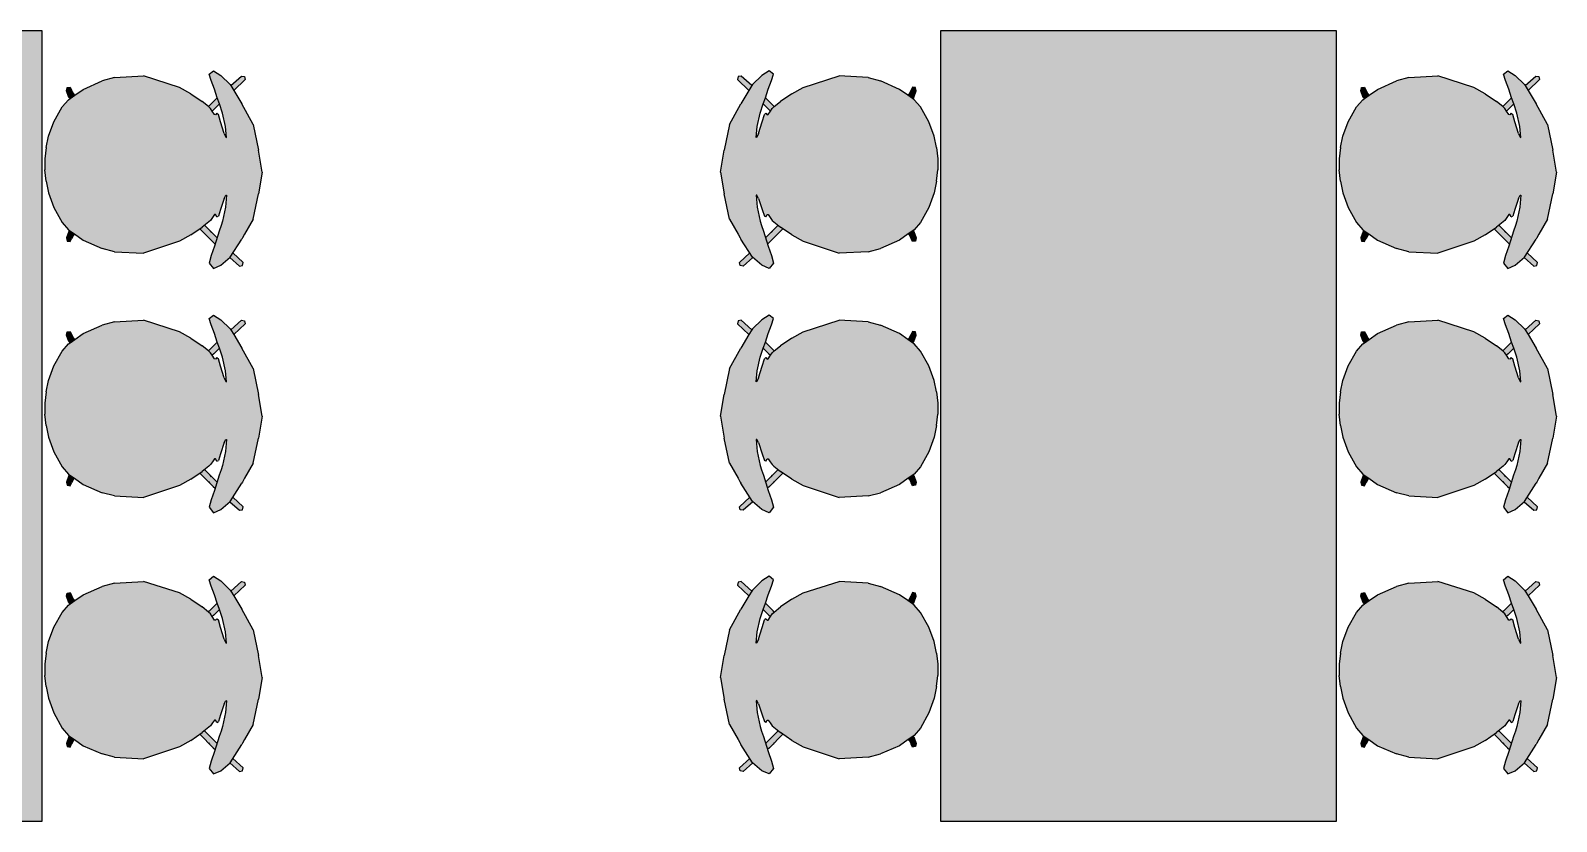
# Model space of a CAD drawing. Header units: centimetres. Extents: x 0 to 1814864, y -139216 to 99734.
# Drawn here: x 907312.1 to 907698.1, y 10216.1 to 10416.1 of the extents above; entities that cross this region are included whole.
import ezdxf

# ---------------------------------------------------------------- set-up
doc = ezdxf.new("R2010")
doc.units = ezdxf.units.CM
doc.header["$LTSCALE"] = 4
for name, color, linetype in [('AIT-AUX-03', 2, 'Continuous'), ('AIT-LAY-HTC', 254, 'Continuous'), ('AIT-LAY-MOB', 2, 'Continuous')]:
    doc.layers.add(name, color=color, linetype=linetype)

# ---------------------------------------------------------------- blocks, each defined once
blk = doc.blocks.new('TDS-190MTOP')
at = {"layer": 'AIT-LAY-HTC'}
blk.add_hatch(color=256, dxfattribs=at).paths.add_polyline_path([(-190, 94.93), (-190, 0), (0, 0), (0, 94.93)])
at = {"linetype": 'Continuous'}
for p, q in [((-190, 0), (-190, 94.93)), ((-190, 94.93), (0, 94.93)), ((0, 94.93), (0, 0)), ((0, 0), (-190, 0))]:
    blk.add_line(p, q, dxfattribs=at)
blk = doc.blocks.new('cadeira formiga')
at = {"layer": 'AIT-LAY-HTC'}
h = blk.add_hatch(color=7, dxfattribs=at)
h.set_gradient(color1=(255, 255, 255), color2=(237, 228, 202), rotation=45, tint=1, name='INVSPHERICAL')
h.paths.add_polyline_path([(0.1474, -0.2145), (0.179, -0.2231), (0.254, -0.2276), (0.3464, -0.1978), (0.3759, -0.1815), (0.4048, -0.1618), (0.4209, -0.1485), (0.4266, -0.1439), (0.4307, -0.1372), (0.4364, -0.128), (0.4387, -0.1274), (0.4429, -0.1316), (0.4464, -0.1282), (0.4519, -0.1093), (0.4615, -0.0792), (0.4655, -0.0698), (0.4673, -0.069), (0.4648, -0.0975), (0.4573, -0.132), (0.4491, -0.1556), (0.4438, -0.1711), (0.4362, -0.1931), (0.4276, -0.2154), (0.4232, -0.2319), (0.4336, -0.2405), (0.453, -0.2287), (0.4769, -0.2053), (0.4785, -0.2025), (0.4859, -0.1904), (0.5068, -0.1559), (0.5358, -0.1029), (0.5499, -0.0367), (0.5591, 0.0197), (0.5499, 0.0758), (0.5358, 0.1407), (0.514, 0.1793), (0.5087, 0.1888), (0.5068, 0.1921), (0.4769, 0.2388), (0.453, 0.2595), (0.4336, 0.2677), (0.4232, 0.2537), (0.4276, 0.2346), (0.4362, 0.2102), (0.4489, 0.1716), (0.4536, 0.1574), (0.4573, 0.1461), (0.4648, 0.1101), (0.4673, 0.0795), (0.4655, 0.0791), (0.4615, 0.0874), (0.4519, 0.116), (0.4464, 0.1331), (0.4429, 0.1351), (0.4387, 0.1292), (0.4364, 0.1292), (0.4315, 0.1366), (0.4266, 0.144), (0.4217, 0.1479), (0.4048, 0.1616), (0.3759, 0.1814), (0.3464, 0.1979), (0.254, 0.2286), (0.179, 0.2246), (0.1474, 0.2164), (0.0989, 0.1951), (0.0759, 0.1791), (0.0635, 0.1705), (0.0608, 0.1686), (0.0448, 0.1497), (0.0234, 0.1109), (0.0097, 0.0731), (0.0031, 0.0433), (0, 0.0143), (0, -0.0143), (0.0031, -0.0431), (0.0097, -0.0726), (0.0234, -0.1097), (0.0448, -0.1476), (0.0608, -0.1663), (0.0653, -0.1694), (0.0775, -0.1779), (0.0989, -0.1928)])
h = blk.add_hatch(color=7, dxfattribs=at)
h.set_gradient(color1=(255, 255, 255), color2=(214, 214, 214), tint=1, name='INVSPHERICAL')
h.paths.add_polyline_path([(0.4431, 0.1892), (0.4379, 0.2049), (0.4332, 0.2004), (0.3986, 0.1659), (0.4048, 0.1616), (0.4107, 0.1568)])
h.paths.add_polyline_path([(0.4761, 0.2394), (0.4769, 0.2388), (0.4839, 0.2278), (0.5101, 0.2523), (0.5088, 0.2602), (0.5008, 0.2616)])
h.paths.add_polyline_path([(0.4385, -0.1661), (0.4438, -0.1711), (0.4491, -0.1556), (0.4344, -0.1409), (0.4307, -0.1372), (0.4266, -0.1439), (0.4209, -0.1485), (0.4238, -0.1514)])
h.paths.add_polyline_path([(0.5061, -0.2272), (0.514, -0.2259), (0.5153, -0.218), (0.4859, -0.1904), (0.4785, -0.2025)])
h = blk.add_hatch(color=7, dxfattribs=at)
h.set_gradient(color1=(255, 255, 255), color2=(214, 214, 214), tint=1, name='INVSPHERICAL')
h.paths.add_polyline_path([(0.0733, 0.1819), (0.069, 0.1912), (0.0689, 0.1913), (0.0652, 0.1985), (0.0651, 0.1985), (0.0571, 0.1973), (0.0572, 0.1972), (0.0559, 0.1892), (0.0619, 0.1723), (0.0635, 0.1705), (0.0759, 0.1791)])
h = blk.add_hatch(color=7, dxfattribs=at)
h.set_gradient(color1=(255, 255, 255), color2=(214, 214, 214), tint=1, name='INVSPHERICAL')
h.paths.add_polyline_path([(0.0733, -0.1819), (0.0772, -0.1777), (0.0653, -0.1694), (0.0648, -0.1691), (0.0619, -0.1723), (0.0559, -0.1892), (0.0572, -0.1973), (0.0652, -0.1985), (0.0689, -0.1913), (0.069, -0.1912)])
for p, q in [((0.4232, 0.2537), (0.4336, 0.2677)), ((0.4276, 0.2346), (0.4232, 0.2537)), ((0.4336, 0.2677), (0.453, 0.2595)), ((0.453, 0.2595), (0.4769, 0.2388)), ((0.4761, 0.2394), (0.5008, 0.2616)), ((0.4769, 0.2388), (0.5068, 0.1921)), ((0.4839, 0.2278), (0.5101, 0.2523)), ((0.5008, 0.2616), (0.5087, 0.2602)), ((0.5087, 0.2602), (0.5088, 0.2602)), ((0.5088, 0.2602), (0.5101, 0.2524)), ((0.5101, 0.2524), (0.5101, 0.2523)), ((0.0559, 0.1892), (0.0572, 0.1972)), ((0.0571, 0.1973), (0.0651, 0.1985)), ((0.0572, 0.1972), (0.0571, 0.1973)), ((0.0651, 0.1985), (0.0652, 0.1985)), ((0.0652, 0.1985), (0.0689, 0.1913)), ((0.0989, 0.1951), (0.1474, 0.2164)), ((0.179, 0.2246), (0.1474, 0.2164)), ((0.179, 0.2246), (0.254, 0.2286)), ((0.3464, 0.1979), (0.254, 0.2286)), ((0.3759, 0.1814), (0.3464, 0.1979)), ((0.3986, 0.1659), (0.4332, 0.2004)), ((0.4362, 0.2102), (0.4276, 0.2346)), ((0.4332, 0.2004), (0.4379, 0.2049)), ((0.4489, 0.1716), (0.4362, 0.2102)), ((0.0448, 0.1497), (0.0608, 0.1686)), ((0.0619, 0.1723), (0.0559, 0.1892)), ((0.0608, 0.1686), (0.0635, 0.1705)), ((0.0635, 0.1705), (0.0619, 0.1723)), ((0.0635, 0.1705), (0.0759, 0.1791)), ((0.0689, 0.1913), (0.069, 0.1912)), ((0.0733, 0.1819), (0.069, 0.1912)), ((0.0733, 0.1819), (0.0724, 0.1828)), ((0.0759, 0.1791), (0.0733, 0.1819)), ((0.0759, 0.1791), (0.0989, 0.1951)), ((0.3759, 0.1814), (0.4048, 0.1616)), ((0.4217, 0.1479), (0.4048, 0.1616)), ((0.4107, 0.1568), (0.4431, 0.1892)), ((0.4209, 0.1879), (0.4238, 0.1908)), ((0.4291, 0.1752), (0.4255, 0.1716)), ((0.4536, 0.1574), (0.4489, 0.1716)), ((0.4573, 0.1461), (0.4536, 0.1574)), ((0.5087, 0.1888), (0.5068, 0.1921)), ((0.514, 0.1793), (0.5087, 0.1888)), ((0.5358, 0.1407), (0.514, 0.1793)), ((0.0234, 0.1109), (0.0448, 0.1497)), ((0.4266, 0.144), (0.4217, 0.1479)), ((0.4315, 0.1366), (0.4266, 0.144)), ((0.4364, 0.1292), (0.4315, 0.1366)), ((0.4387, 0.1292), (0.4364, 0.1292)), ((0.4429, 0.1351), (0.4387, 0.1292)), ((0.4429, 0.1351), (0.4464, 0.1331)), ((0.4519, 0.116), (0.4464, 0.1331)), ((0.4648, 0.1101), (0.4573, 0.1461)), ((0.5358, 0.1407), (0.5499, 0.0758)), ((0.0097, 0.0731), (0.0234, 0.1109)), ((0.4615, 0.0874), (0.4519, 0.116)), ((0.4615, 0.0874), (0.4655, 0.0791)), ((0.4673, 0.0795), (0.4648, 0.1101)), ((0.4655, 0.0791), (0.4673, 0.0795)), ((0.0031, 0.0433), (0, 0.0143)), ((0.0031, 0.0433), (0.0097, 0.0731)), ((0.5591, 0.0197), (0.5499, 0.0758)), ((0, -0.0143), (0, 0.0143)), ((0.5591, 0.0197), (0.5499, -0.0367)), ((0.0031, -0.0431), (0, -0.0143)), ((0.5358, -0.1029), (0.5499, -0.0367)), ((0.0031, -0.0431), (0.0097, -0.0726)), ((0.0097, -0.0726), (0.0234, -0.1097)), ((0.4615, -0.0792), (0.4655, -0.0698)), ((0.4673, -0.069), (0.4648, -0.0975)), ((0.4655, -0.0698), (0.4673, -0.069)), ((0.0234, -0.1097), (0.0448, -0.1476)), ((0.4519, -0.1093), (0.4464, -0.1282)), ((0.4615, -0.0792), (0.4519, -0.1093)), ((0.4648, -0.0975), (0.4573, -0.132)), ((0.5358, -0.1029), (0.5068, -0.1559)), ((0.0448, -0.1476), (0.0608, -0.1663)), ((0.4209, -0.1485), (0.4048, -0.1618)), ((0.4266, -0.1439), (0.4209, -0.1485)), ((0.4209, -0.1485), (0.4238, -0.1514)), ((0.4238, -0.1514), (0.4385, -0.1661)), ((0.4307, -0.1372), (0.4266, -0.1439)), ((0.4364, -0.128), (0.4307, -0.1372)), ((0.4344, -0.1409), (0.4307, -0.1372)), ((0.4344, -0.1409), (0.449, -0.1555)), ((0.4387, -0.1274), (0.4364, -0.128)), ((0.4429, -0.1316), (0.4387, -0.1274)), ((0.4429, -0.1316), (0.4464, -0.1282)), ((0.4491, -0.1556), (0.4438, -0.1711)), ((0.449, -0.1555), (0.4491, -0.1556)), ((0.4573, -0.132), (0.4491, -0.1556)), ((0.4859, -0.1904), (0.5068, -0.1559)), ((0.0619, -0.1723), (0.0559, -0.1892)), ((0.0559, -0.1892), (0.0572, -0.1972)), ((0.0608, -0.1663), (0.0653, -0.1694)), ((0.0648, -0.1691), (0.0619, -0.1723)), ((0.0652, -0.1985), (0.0689, -0.1913)), ((0.0653, -0.1694), (0.0775, -0.1779)), ((0.0689, -0.1913), (0.069, -0.1912)), ((0.0733, -0.1819), (0.069, -0.1912)), ((0.0733, -0.1819), (0.0724, -0.1828)), ((0.0772, -0.1777), (0.0733, -0.1819)), ((0.0775, -0.1779), (0.0989, -0.1928)), ((0.0989, -0.1928), (0.1474, -0.2145)), ((0.3759, -0.1815), (0.3464, -0.1978)), ((0.3759, -0.1815), (0.4048, -0.1618)), ((0.4362, -0.1931), (0.4276, -0.2154)), ((0.4438, -0.1711), (0.4362, -0.1931)), ((0.4385, -0.1661), (0.4438, -0.1711)), ((0.4785, -0.2025), (0.4859, -0.1904)), ((0.4859, -0.1904), (0.5153, -0.218)), ((0.0572, -0.1972), (0.0571, -0.1973)), ((0.0571, -0.1973), (0.0651, -0.1985)), ((0.0651, -0.1985), (0.0652, -0.1985)), ((0.179, -0.2231), (0.1474, -0.2145)), ((0.179, -0.2231), (0.254, -0.2276)), ((0.3464, -0.1978), (0.254, -0.2276)), ((0.4276, -0.2154), (0.4232, -0.2319)), ((0.4232, -0.2319), (0.4336, -0.2405)), ((0.4336, -0.2405), (0.453, -0.2287)), ((0.453, -0.2287), (0.4769, -0.2053)), ((0.4769, -0.2053), (0.4785, -0.2025)), ((0.4785, -0.2025), (0.5061, -0.2272)), ((0.5061, -0.2272), (0.5139, -0.2259)), ((0.5139, -0.2259), (0.514, -0.2259)), ((0.514, -0.2259), (0.5153, -0.2181)), ((0.5153, -0.2181), (0.5153, -0.218))]:
    blk.add_line(p, q)

msp = doc.modelspace()

# ---------------------------------------------------------------- block references
at = {"layer": 'AIT-AUX-03', "linetype": 'Continuous', "xscale": 1.052631578934469, "yscale": 1.052631578934469, "zscale": 1.052631578934469, "rotation": 90}
for p in [(907314.934, 10416.098, 0), (907642.346, 10416.098, 0)]:
    msp.add_blockref('TDS-190MTOP', p, dxfattribs=at)
at = {"layer": 'AIT-LAY-MOB', "ltscale": 3, "yscale": 98.307817861594, "zscale": 98.307817861594, "rotation": 180}
for p, xscale in [((907315.734, 10382.255), -98.307817861594), ((907541.618, 10382.255), 98.307817861594), ((907643.146, 10382.255), -98.307817861594), ((907315.734, 10320.494), -98.307817861594), ((907541.618, 10320.494), 98.307817861594), ((907643.146, 10320.494), -98.307817861594), ((907315.734, 10254.442), -98.307817861594), ((907541.618, 10254.442), 98.307817861594), ((907643.146, 10254.442), -98.307817861594)]:
    msp.add_blockref('cadeira formiga', p, dxfattribs=dict(at, xscale=xscale))

doc.saveas('drawing.dxf')
